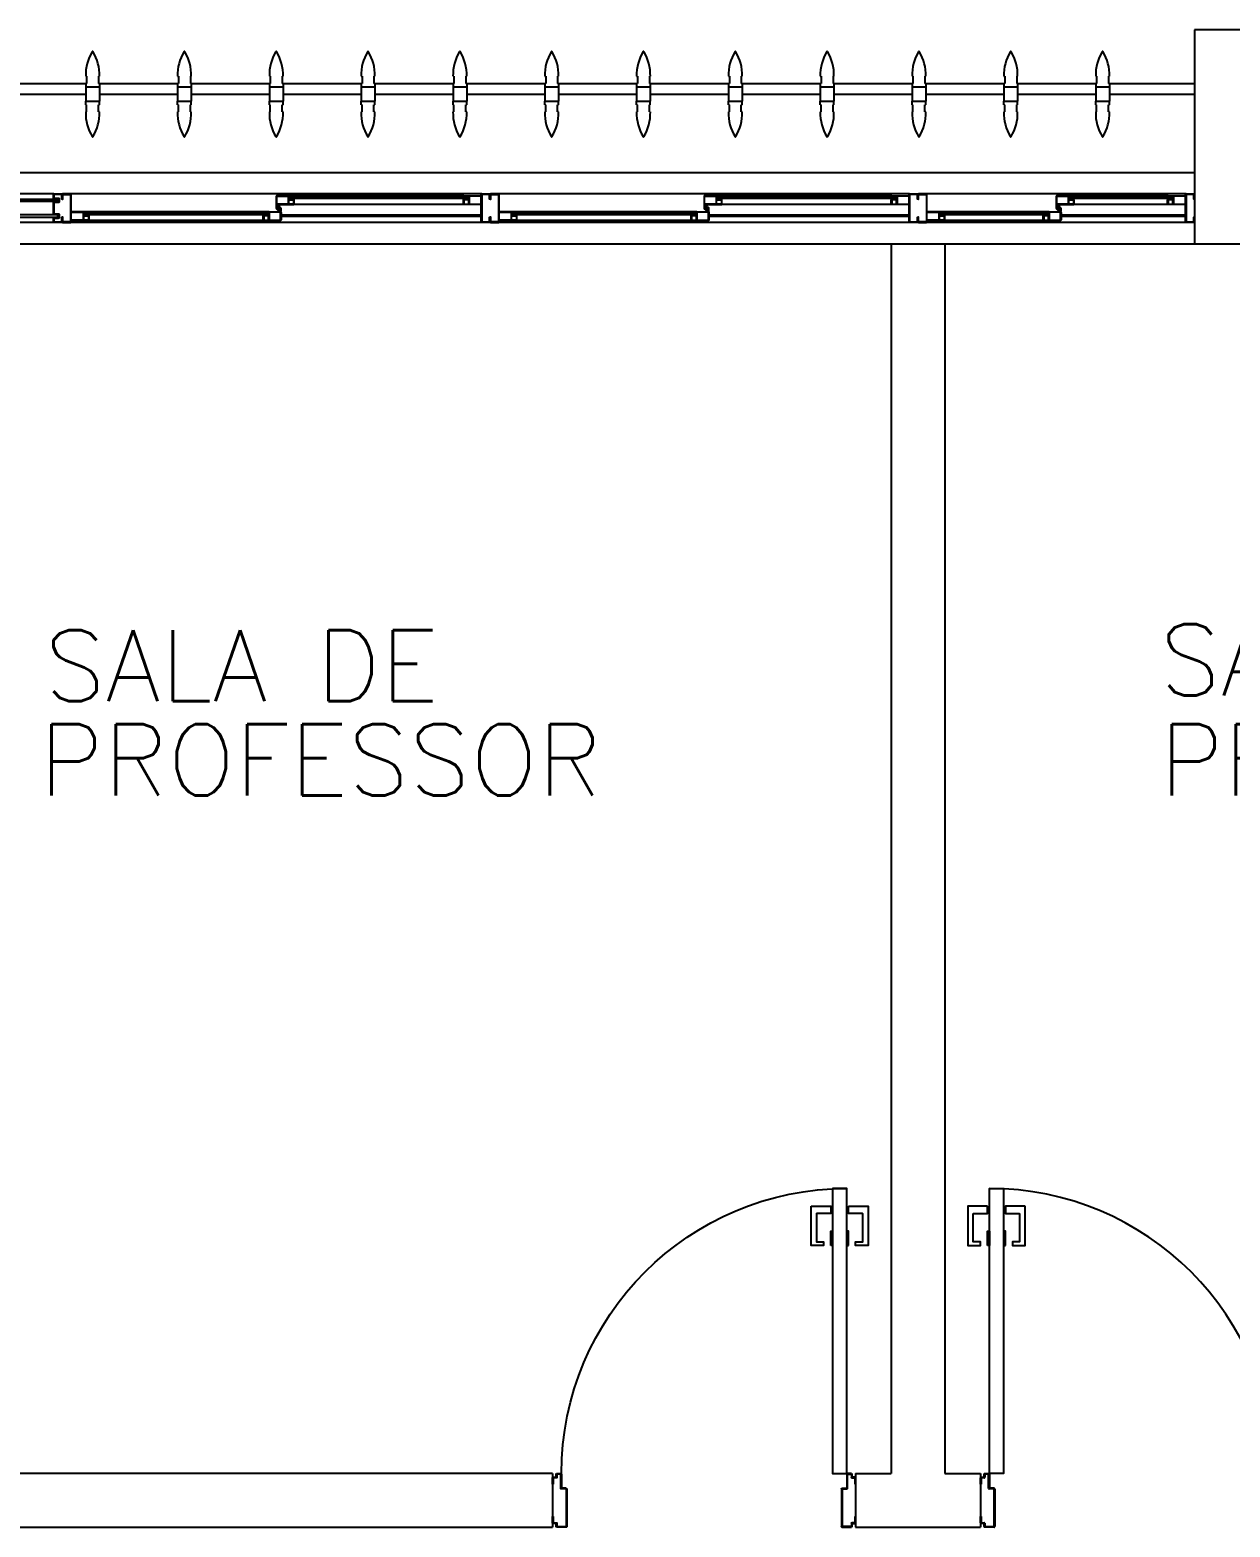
# Model space of a CAD drawing. Header units: millimetres. Extents: x 2686 to 2939, y 1294 to 1441.
# Drawn here: x 2775.005 to 2778.371, y 1316.775 to 1320.975 of the extents above; entities that cross this region are included whole.
import ezdxf

# ---------------------------------------------------------------- set-up
doc = ezdxf.new("R2010")
doc.units = ezdxf.units.MM
for name, color, linetype in [('AR-ALV', 2, 'Continuous'), ('AR-BRISES', 1, 'Continuous'), ('AR-ESQ', 1, 'Continuous'), ('AR-ESTC', 3, 'Continuous'), ('AR-PORTA', 1, 'Continuous'), ('BR-PAINEL', 1, 'Continuous'), ('BR-SUPORTE', 1, 'Continuous'), ('DT-ESQ-BAGUETE-C', 1, 'Continuous'), ('DT-ESQ-BAGUETE-V', 1, 'Continuous'), ('DT-ESQ-CHAPA DOBRADA-V', 1, 'Continuous'), ('DT-ESQ-MARCO-V', 1, 'Continuous'), ('DT-ESQ-PERFIL CADEIRA-C', 2, 'Continuous'), ('DT-ESQ-PERFIL CADEIRA-V', 2, 'Continuous'), ('DT-ESQ-PERFIL U SIMPLES-C', 2, 'Continuous'), ('DT-ESQ-PERFIL U-C', 2, 'Continuous'), ('DT-ESQ-PERFIL U-V', 1, 'Continuous'), ('DT-ESQ-VIDRO-C', 2, 'Continuous'), ('DT-ESQ-VIDRO-V', 71, 'Continuous'), ('DT-TXTMOD', 1, 'Continuous'), ('maçaneta', 1, 'Continuous'), ('mov', 1, 'Continuous'), ('PM-PERFIL U-C', 2, 'Continuous'), ('pm1', 2, 'Continuous'), ('TEXTO', 2, 'Continuous')]:
    doc.layers.add(name, color=color, linetype=linetype)
doc.styles.add('S10', font='simplex.shx', dxfattribs={"height": 0.1})
doc.styles.add('UNB-100', font='simplex.shx', dxfattribs={"height": 0.2})

# ---------------------------------------------------------------- blocks, each defined once
blk = doc.blocks.new('EF35-P')
at = {"layer": 'DT-ESQ-BAGUETE-C', "ltscale": 0.1}
for points in [[(0.4225, -0.08), (0.409, -0.08), (0.409, -0.0785), (0.422, -0.0785, 0.414214), (0.4225, -0.078), (0.4225, -0.067, 0.414214), (0.422, -0.0665), (0.409, -0.0665), (0.409, -0.065), (0.4225, -0.065, -0.414214), (0.424, -0.0665), (0.424, -0.0785, -0.414214)], [(0.7015, -0.08), (0.715, -0.08), (0.715, -0.0785), (0.702, -0.0785, -0.414214), (0.7015, -0.078), (0.7015, -0.067, -0.414214), (0.702, -0.0665), (0.715, -0.0665), (0.715, -0.065), (0.7015, -0.065, 0.414214), (0.7, -0.0665), (0.7, -0.0785, 0.414214)], [(1.41, -0.08), (1.3965, -0.08), (1.3965, -0.0785), (1.4095, -0.0785, 0.414214), (1.41, -0.078), (1.41, -0.067, 0.414214), (1.4095, -0.0665), (1.3965, -0.0665), (1.3965, -0.065), (1.41, -0.065, -0.414214), (1.4115, -0.0665), (1.4115, -0.0785, -0.414214)], [(1.9015, -0.08), (1.915, -0.08), (1.915, -0.0785), (1.902, -0.0785, -0.414214), (1.9015, -0.078), (1.9015, -0.067, -0.414214), (1.902, -0.0665), (1.915, -0.0665), (1.915, -0.065), (1.9015, -0.065, 0.414214), (1.9, -0.0665), (1.9, -0.0785, 0.414214)], [(2.61, -0.08), (2.5965, -0.08), (2.5965, -0.0785), (2.6095, -0.0785, 0.414214), (2.61, -0.078), (2.61, -0.067, 0.414214), (2.6095, -0.0665), (2.5965, -0.0665), (2.5965, -0.065), (2.61, -0.065, -0.414214), (2.6115, -0.0665), (2.6115, -0.0785, -0.414214)], [(3.1015, -0.08), (3.115, -0.08), (3.115, -0.0785), (3.102, -0.0785, -0.414214), (3.1015, -0.078), (3.1015, -0.067, -0.414214), (3.102, -0.0665), (3.115, -0.0665), (3.115, -0.065), (3.1015, -0.065, 0.414214), (3.1, -0.0665), (3.1, -0.0785, 0.414214)], [(0.0735, -0.125), (0.06, -0.125), (0.06, -0.1235), (0.073, -0.1235, 0.414214), (0.0735, -0.123), (0.0735, -0.112, 0.414214), (0.073, -0.1115), (0.06, -0.1115), (0.06, -0.11), (0.0735, -0.11, -0.414214), (0.075, -0.1115), (0.075, -0.1235, -0.414214)], [(0.339, -0.125), (0.3525, -0.125), (0.3525, -0.1235), (0.3395, -0.1235, -0.414214), (0.339, -0.123), (0.339, -0.112, -0.414214), (0.3395, -0.1115), (0.3525, -0.1115), (0.3525, -0.11), (0.339, -0.11, 0.414214), (0.3375, -0.1115), (0.3375, -0.1235, 0.414214)], [(0.8485, -0.125), (0.835, -0.125), (0.835, -0.1235), (0.848, -0.1235, 0.414214), (0.8485, -0.123), (0.8485, -0.112, 0.414214), (0.848, -0.1115), (0.835, -0.1115), (0.835, -0.11), (0.8485, -0.11, -0.414214), (0.85, -0.1115), (0.85, -0.1235, -0.414214)], [(1.3265, -0.125), (1.34, -0.125), (1.34, -0.1235), (1.327, -0.1235, -0.414214), (1.3265, -0.123), (1.3265, -0.112, -0.414214), (1.327, -0.1115), (1.34, -0.1115), (1.34, -0.11), (1.3265, -0.11, 0.414214), (1.325, -0.1115), (1.325, -0.1235, 0.414214)], [(2.0485, -0.125), (2.035, -0.125), (2.035, -0.1235), (2.048, -0.1235, 0.414214), (2.0485, -0.123), (2.0485, -0.112, 0.414214), (2.048, -0.1115), (2.035, -0.1115), (2.035, -0.11), (2.0485, -0.11, -0.414214), (2.05, -0.1115), (2.05, -0.1235, -0.414214)], [(2.5265, -0.125), (2.54, -0.125), (2.54, -0.1235), (2.527, -0.1235, -0.414214), (2.5265, -0.123), (2.5265, -0.112, -0.414214), (2.527, -0.1115), (2.54, -0.1115), (2.54, -0.11), (2.5265, -0.11, 0.414214), (2.525, -0.1115), (2.525, -0.1235, 0.414214)]]:
    blk.add_lwpolyline(points, format="xyb", close=True, dxfattribs=at)
at = {"layer": 'DT-ESQ-BAGUETE-V', "ltscale": 0.1}
for p, q in [((0.4225, -0.065), (0.7015, -0.065)), ((1.41, -0.065), (1.9015, -0.065)), ((2.61, -0.065), (3.1015, -0.065)), ((0.0735, -0.11), (0.339, -0.11)), ((0.8485, -0.11), (1.3265, -0.11)), ((2.0485, -0.11), (2.5265, -0.11))]:
    blk.add_line(p, q, dxfattribs=at)
at = {"layer": 'DT-ESQ-CHAPA DOBRADA-V', "ltscale": 0.1}
for p, q in [((0.025, -0.077), (0.374, -0.077)), ((0.025, -0.08), (0.374, -0.08)), ((0.8, -0.077), (1.3615, -0.077)), ((0.8, -0.08), (1.3615, -0.08)), ((2, -0.077), (2.5615, -0.077)), ((2, -0.08), (2.5615, -0.08))]:
    blk.add_line(p, q, dxfattribs=at)
at = {"layer": 'DT-ESQ-MARCO-V', "ltscale": 0.1}
for p, q in [((3.1985, -0.06), (3.7515, -0.06)), ((3.1985, -0.14), (3.7515, -0.14))]:
    blk.add_line(p, q, dxfattribs=at)
at = {"layer": 'DT-ESQ-PERFIL CADEIRA-C', "ltscale": 0.1}
for p, q in [((0.376, -0.0885), (0.4225, -0.0885)), ((0.75, -0.0885), (0.7015, -0.0885)), ((1.3635, -0.0885), (1.41, -0.0885)), ((1.95, -0.0885), (1.9015, -0.0885)), ((2.5635, -0.0885), (2.61, -0.0885)), ((3.15, -0.0885), (3.1015, -0.0885)), ((0.025, -0.1335), (0.0735, -0.1335)), ((0.3855, -0.1335), (0.339, -0.1335)), ((0.8, -0.1335), (0.8485, -0.1335)), ((1.373, -0.1335), (1.3265, -0.1335)), ((2, -0.1335), (2.0485, -0.1335)), ((2.573, -0.1335), (2.5265, -0.1335))]:
    blk.add_line(p, q, dxfattribs=at)
for points in [[(0.4225, -0.087, -1), (0.4225, -0.09), (0.376, -0.09, -0.414214), (0.374, -0.088), (0.374, -0.067, -0.414214), (0.376, -0.065), (0.4075, -0.065, -0.414214), (0.409, -0.0665), (0.409, -0.087)], [(0.409, -0.0885, -0.198913), (0.4079, -0.0881, -0.198913), (0.4075, -0.087), (0.4075, -0.067, 0.414214), (0.407, -0.0665), (0.376, -0.0665, 0.414214), (0.3755, -0.067), (0.3755, -0.088, 0.414214), (0.376, -0.0885)], [(0.7015, -0.09), (0.75, -0.09), (0.75, -0.0885), (0.715, -0.0885, 0.198912), (0.7161, -0.0881, 0.198913), (0.7165, -0.087), (0.7165, -0.067, -0.414214), (0.717, -0.0665), (0.75, -0.0665), (0.75, -0.065), (0.7165, -0.065, 0.414214), (0.715, -0.0665), (0.715, -0.0785), (0.715, -0.08), (0.715, -0.087), (0.7015, -0.087, 1)], [(1.41, -0.087, -1), (1.41, -0.09), (1.3635, -0.09, -0.414214), (1.3615, -0.088), (1.3615, -0.067, -0.414214), (1.3635, -0.065), (1.395, -0.065, -0.414214), (1.3965, -0.0665), (1.3965, -0.087)], [(1.3965, -0.0885, -0.198913), (1.3954, -0.0881, -0.198913), (1.395, -0.087), (1.395, -0.067, 0.414214), (1.3945, -0.0665), (1.3635, -0.0665, 0.414214), (1.363, -0.067), (1.363, -0.088, 0.414214), (1.3635, -0.0885)], [(1.9015, -0.09), (1.95, -0.09), (1.95, -0.0885), (1.915, -0.0885, 0.198912), (1.9161, -0.0881, 0.198913), (1.9165, -0.087), (1.9165, -0.067, -0.414214), (1.917, -0.0665), (1.95, -0.0665), (1.95, -0.065), (1.9165, -0.065, 0.414214), (1.915, -0.0665), (1.915, -0.0785), (1.915, -0.08), (1.915, -0.087), (1.9015, -0.087, 1)], [(2.61, -0.087, -1), (2.61, -0.09), (2.5635, -0.09, -0.414214), (2.5615, -0.088), (2.5615, -0.067, -0.414214), (2.5635, -0.065), (2.595, -0.065, -0.414214), (2.5965, -0.0665), (2.5965, -0.087)], [(2.5965, -0.0885, -0.198913), (2.5954, -0.0881, -0.198913), (2.595, -0.087), (2.595, -0.067, 0.414214), (2.5945, -0.0665), (2.5635, -0.0665, 0.414214), (2.563, -0.067), (2.563, -0.088, 0.414214), (2.5635, -0.0885)], [(3.1015, -0.09), (3.15, -0.09), (3.15, -0.0885), (3.115, -0.0885, 0.198912), (3.1161, -0.0881, 0.198913), (3.1165, -0.087), (3.1165, -0.067, -0.414214), (3.117, -0.0665), (3.15, -0.0665), (3.15, -0.065), (3.1165, -0.065, 0.414214), (3.115, -0.0665), (3.115, -0.0785), (3.115, -0.08), (3.115, -0.087), (3.1015, -0.087, 1)], [(0.0735, -0.135), (0.025, -0.135), (0.025, -0.1335), (0.06, -0.1335, -0.198912), (0.0589, -0.1331, -0.198913), (0.0585, -0.132), (0.0585, -0.112, 0.414214), (0.058, -0.1115), (0.025, -0.1115), (0.025, -0.11), (0.0585, -0.11, -0.414214), (0.06, -0.1115), (0.06, -0.1235), (0.06, -0.125), (0.06, -0.132), (0.0735, -0.132, -1)], [(0.339, -0.132, 1), (0.339, -0.135), (0.3855, -0.135, 0.414214), (0.3875, -0.133), (0.3875, -0.112, 0.414214), (0.3855, -0.11), (0.354, -0.11, 0.414214), (0.3525, -0.1115), (0.3525, -0.132)], [(0.3525, -0.1335, 0.198913), (0.3536, -0.1331, 0.198913), (0.354, -0.132), (0.354, -0.112, -0.414214), (0.3545, -0.1115), (0.3855, -0.1115, -0.414214), (0.386, -0.112), (0.386, -0.133, -0.414214), (0.3855, -0.1335)], [(0.8485, -0.135), (0.8, -0.135), (0.8, -0.1335), (0.835, -0.1335, -0.198912), (0.8339, -0.1331, -0.198913), (0.8335, -0.132), (0.8335, -0.112, 0.414214), (0.833, -0.1115), (0.8, -0.1115), (0.8, -0.11), (0.8335, -0.11, -0.414214), (0.835, -0.1115), (0.835, -0.1235), (0.835, -0.125), (0.835, -0.132), (0.8485, -0.132, -1)], [(1.3265, -0.132, 1), (1.3265, -0.135), (1.373, -0.135, 0.414214), (1.375, -0.133), (1.375, -0.112, 0.414214), (1.373, -0.11), (1.3415, -0.11, 0.414214), (1.34, -0.1115), (1.34, -0.132)], [(1.34, -0.1335, 0.198913), (1.3411, -0.1331, 0.198913), (1.3415, -0.132), (1.3415, -0.112, -0.414214), (1.342, -0.1115), (1.373, -0.1115, -0.414214), (1.3735, -0.112), (1.3735, -0.133, -0.414214), (1.373, -0.1335)], [(2.0485, -0.135), (2, -0.135), (2, -0.1335), (2.035, -0.1335, -0.198912), (2.0339, -0.1331, -0.198913), (2.0335, -0.132), (2.0335, -0.112, 0.414214), (2.033, -0.1115), (2, -0.1115), (2, -0.11), (2.0335, -0.11, -0.414214), (2.035, -0.1115), (2.035, -0.1235), (2.035, -0.125), (2.035, -0.132), (2.0485, -0.132, -1)], [(2.5265, -0.132, 1), (2.5265, -0.135), (2.573, -0.135, 0.414214), (2.575, -0.133), (2.575, -0.112, 0.414214), (2.573, -0.11), (2.5415, -0.11, 0.414214), (2.54, -0.1115), (2.54, -0.132)], [(2.54, -0.1335, 0.198913), (2.5411, -0.1331, 0.198913), (2.5415, -0.132), (2.5415, -0.112, -0.414214), (2.542, -0.1115), (2.573, -0.1115, -0.414214), (2.5735, -0.112), (2.5735, -0.133, -0.414214), (2.573, -0.1335)]]:
    blk.add_lwpolyline(points, format="xyb", close=True, dxfattribs=at)
at = {"layer": 'DT-ESQ-PERFIL CADEIRA-V', "ltscale": 0.1}
for p, q in [((0.4075, -0.09), (0.7015, -0.09)), ((1.395, -0.09), (1.9015, -0.09)), ((2.595, -0.09), (3.1015, -0.09)), ((0.0735, -0.135), (0.339, -0.135)), ((0.8485, -0.135), (1.3265, -0.135)), ((2.0485, -0.135), (2.5265, -0.135))]:
    blk.add_line(p, q, dxfattribs=at)
at = {"layer": 'DT-ESQ-PERFIL U SIMPLES-C', "ltscale": 0.1}
for points in [[(0.376, -0.102), (0.384, -0.102), (0.384, -0.1005), (0.376, -0.1005, -0.414214), (0.3755, -0.1), (0.3755, -0.092, -0.414214), (0.376, -0.0915), (0.384, -0.0915), (0.384, -0.09), (0.376, -0.09, 0.414214), (0.374, -0.092), (0.374, -0.1, 0.414214)], [(0.3855, -0.098), (0.3775, -0.098), (0.3775, -0.0995), (0.3855, -0.0995, -0.414214), (0.386, -0.1), (0.386, -0.108, -0.414214), (0.3855, -0.1085), (0.3775, -0.1085), (0.3775, -0.11), (0.3855, -0.11, 0.414214), (0.3875, -0.108), (0.3875, -0.1, 0.414214)], [(1.3635, -0.102), (1.3715, -0.102), (1.3715, -0.1005), (1.3635, -0.1005, -0.414214), (1.363, -0.1), (1.363, -0.092, -0.414214), (1.3635, -0.0915), (1.3715, -0.0915), (1.3715, -0.09), (1.3635, -0.09, 0.414214), (1.3615, -0.092), (1.3615, -0.1, 0.414214)], [(1.373, -0.098), (1.365, -0.098), (1.365, -0.0995), (1.373, -0.0995, -0.414214), (1.3735, -0.1), (1.3735, -0.108, -0.414214), (1.373, -0.1085), (1.365, -0.1085), (1.365, -0.11), (1.373, -0.11, 0.414214), (1.375, -0.108), (1.375, -0.1, 0.414214)], [(2.5635, -0.102), (2.5715, -0.102), (2.5715, -0.1005), (2.5635, -0.1005, -0.414214), (2.563, -0.1), (2.563, -0.092, -0.414214), (2.5635, -0.0915), (2.5715, -0.0915), (2.5715, -0.09), (2.5635, -0.09, 0.414214), (2.5615, -0.092), (2.5615, -0.1, 0.414214)], [(2.573, -0.098), (2.565, -0.098), (2.565, -0.0995), (2.573, -0.0995, -0.414214), (2.5735, -0.1), (2.5735, -0.108, -0.414214), (2.573, -0.1085), (2.565, -0.1085), (2.565, -0.11), (2.573, -0.11, 0.414214), (2.575, -0.108), (2.575, -0.1, 0.414214)]]:
    blk.add_lwpolyline(points, format="xyb", close=True, dxfattribs=at)
at = {"layer": 'DT-ESQ-PERFIL U-C', "ltscale": 0.1}
for points in [[(0, -0.0615, -0.414214), (0.0015, -0.06), (0.0235, -0.06, -0.414214), (0.025, -0.0615), (0.025, -0.1385, -0.414214), (0.0235, -0.14), (0.0015, -0.14, -0.414214), (0, -0.1385), (0, -0.125), (0.0015, -0.125), (0.0015, -0.138, 0.414214), (0.002, -0.1385), (0.023, -0.1385, 0.414214), (0.0235, -0.138), (0.0235, -0.062, 0.414214), (0.023, -0.0615), (0.002, -0.0615, 0.414214), (0.0015, -0.062), (0.0015, -0.075), (0, -0.075)], [(0.775, -0.0615, 0.414214), (0.7735, -0.06), (0.7515, -0.06, 0.414214), (0.75, -0.0615), (0.75, -0.1385, 0.414214), (0.7515, -0.14), (0.7735, -0.14, 0.414214), (0.775, -0.1385), (0.775, -0.125), (0.7735, -0.125), (0.7735, -0.138, -0.414214), (0.773, -0.1385), (0.752, -0.1385, -0.414214), (0.7515, -0.138), (0.7515, -0.062, -0.414214), (0.752, -0.0615), (0.773, -0.0615, -0.414214), (0.7735, -0.062), (0.7735, -0.075), (0.775, -0.075)], [(0.775, -0.0615, -0.414214), (0.7765, -0.06), (0.7985, -0.06, -0.414214), (0.8, -0.0615), (0.8, -0.1385, -0.414214), (0.7985, -0.14), (0.7765, -0.14, -0.414214), (0.775, -0.1385), (0.775, -0.125), (0.7765, -0.125), (0.7765, -0.138, 0.414214), (0.777, -0.1385), (0.798, -0.1385, 0.414214), (0.7985, -0.138), (0.7985, -0.062, 0.414214), (0.798, -0.0615), (0.777, -0.0615, 0.414214), (0.7765, -0.062), (0.7765, -0.075), (0.775, -0.075)], [(1.975, -0.0615, 0.414214), (1.9735, -0.06), (1.9515, -0.06, 0.414214), (1.95, -0.0615), (1.95, -0.1385, 0.414214), (1.9515, -0.14), (1.9735, -0.14, 0.414214), (1.975, -0.1385), (1.975, -0.125), (1.9735, -0.125), (1.9735, -0.138, -0.414214), (1.973, -0.1385), (1.952, -0.1385, -0.414214), (1.9515, -0.138), (1.9515, -0.062, -0.414214), (1.952, -0.0615), (1.973, -0.0615, -0.414214), (1.9735, -0.062), (1.9735, -0.075), (1.975, -0.075)], [(1.975, -0.0615, -0.414214), (1.9765, -0.06), (1.9985, -0.06, -0.414214), (2, -0.0615), (2, -0.1385, -0.414214), (1.9985, -0.14), (1.9765, -0.14, -0.414214), (1.975, -0.1385), (1.975, -0.125), (1.9765, -0.125), (1.9765, -0.138, 0.414214), (1.977, -0.1385), (1.998, -0.1385, 0.414214), (1.9985, -0.138), (1.9985, -0.062, 0.414214), (1.998, -0.0615), (1.977, -0.0615, 0.414214), (1.9765, -0.062), (1.9765, -0.075), (1.975, -0.075)], [(3.175, -0.0615, 0.414214), (3.1735, -0.06), (3.1515, -0.06, 0.414214), (3.15, -0.0615), (3.15, -0.1385, 0.414214), (3.1515, -0.14), (3.1735, -0.14, 0.414214), (3.175, -0.1385), (3.175, -0.125), (3.1735, -0.125), (3.1735, -0.138, -0.414214), (3.173, -0.1385), (3.152, -0.1385, -0.414214), (3.1515, -0.138), (3.1515, -0.062, -0.414214), (3.152, -0.0615), (3.173, -0.0615, -0.414214), (3.1735, -0.062), (3.1735, -0.075), (3.175, -0.075)], [(3.2, -0.1285), (3.2, -0.1385, -0.414214), (3.1985, -0.14), (3.1765, -0.14, -0.414214), (3.175, -0.1385), (3.175, -0.125), (3.1765, -0.125), (3.1765, -0.138, 0.414214), (3.177, -0.1385), (3.198, -0.1385, 0.414214), (3.1985, -0.138), (3.1985, -0.1285), (3.1855, -0.1285, -0.414214), (3.184, -0.127), (3.184, -0.117, -0.414214), (3.1855, -0.1155), (3.1985, -0.1155), (3.1985, -0.0845), (3.1855, -0.0845, -0.414214), (3.184, -0.083), (3.184, -0.073, -0.414214), (3.1855, -0.0715), (3.1985, -0.0715), (3.1985, -0.062, 0.414214), (3.198, -0.0615), (3.177, -0.0615, 0.414214), (3.1765, -0.062), (3.1765, -0.075), (3.175, -0.075), (3.175, -0.0615, -0.414214), (3.1765, -0.06), (3.1985, -0.06, -0.414214), (3.2, -0.0615), (3.2, -0.0715, -0.414214), (3.1985, -0.073), (3.1855, -0.073), (3.1855, -0.083), (3.1985, -0.083), (3.1985, -0.083, -0.414214), (3.2, -0.0845), (3.2, -0.1155, -0.414214), (3.1985, -0.117), (3.1985, -0.117), (3.1855, -0.117), (3.1855, -0.127), (3.1985, -0.127, -0.414214)]]:
    blk.add_lwpolyline(points, format="xyb", close=True, dxfattribs=at)
at = {"layer": 'DT-ESQ-PERFIL U-V', "ltscale": 0.1}
for p, q in [((0.0235, -0.06), (0.7515, -0.06)), ((0.7985, -0.06), (1.9515, -0.06)), ((1.9985, -0.06), (3.1515, -0.06)), ((0.0235, -0.14), (0.7515, -0.14)), ((0.7985, -0.14), (1.9515, -0.14)), ((1.9985, -0.14), (3.1515, -0.14))]:
    blk.add_line(p, q, dxfattribs=at)
at = {"layer": 'DT-ESQ-VIDRO-C', "ltscale": 0.1}
for points in [[(0.7125, -0.085), (0.7125, -0.082), (0.4115, -0.082), (0.4115, -0.085)], [(1.9125, -0.085), (1.9125, -0.082), (1.399, -0.082), (1.399, -0.085)], [(3.1125, -0.085), (3.1125, -0.082), (2.599, -0.082), (2.599, -0.085)], [(3.7625, -0.081), (3.7625, -0.075), (3.1875, -0.075), (3.1875, -0.081)], [(0.063, -0.13), (0.063, -0.127), (0.3495, -0.127), (0.3495, -0.13)], [(0.838, -0.13), (0.838, -0.127), (1.337, -0.127), (1.337, -0.13)], [(2.038, -0.13), (2.038, -0.127), (2.537, -0.127), (2.537, -0.13)]]:
    blk.add_lwpolyline(points, close=True, dxfattribs=at)
at = {"layer": 'DT-ESQ-VIDRO-V', "ltscale": 0.1}
blk.add_lwpolyline([(3.7625, -0.119), (3.7625, -0.125), (3.1875, -0.125), (3.1875, -0.119)], close=True, dxfattribs=at)
at = {"layer": 'DT-TXTMOD', "ltscale": 0.1, "style": 'S10', "flags": 3}
for tag, p in [('M01', (0.025, -0.28)), ('M02', (0.3253, -0.28)), ('M03', (0.627, -0.28)), ('M04', (0.9288, -0.28)), ('M05', (1.2306, -0.28)), ('M06', (1.5323, -0.28)), ('M07', (1.8341, -0.28)), ('M08', (2.1359, -0.28)), ('M09', (2.4376, -0.28)), ('M10', (2.7394, -0.28)), ('M11', (3.0412, -0.28)), ('M12', (3.3429, -0.28)), ('M13', (3.6447, -0.28)), ('M14', (3.9464, -0.28)), ('M15', (4.2482, -0.28)), ('M16', (4.55, -0.28)), ('M17', (4.8517, -0.28))]:
    blk.add_attdef(tag, p, '', height=0.1, dxfattribs=at)
blk = doc.blocks.new('BR-MODULO8')
at = {"layer": 'BR-PAINEL'}
for p, q in [((-3.1092, 0.27), (-3.1067, 0.27)), ((-3.1067, 0.27), (-3.1067, 0.25)), ((-3.0733, 0.27), (-3.0733, 0.25)), ((-3.0708, 0.27), (-3.0733, 0.27)), ((-2.8517, 0.27), (-2.8492, 0.27)), ((-2.8492, 0.27), (-2.8492, 0.25)), ((-2.8158, 0.27), (-2.8158, 0.25)), ((-2.8133, 0.27), (-2.8158, 0.27)), ((-2.5942, 0.27), (-2.5917, 0.27)), ((-2.5917, 0.27), (-2.5917, 0.25)), ((-2.5583, 0.27), (-2.5583, 0.25)), ((-2.5558, 0.27), (-2.5583, 0.27)), ((-2.3367, 0.27), (-2.3342, 0.27)), ((-2.3342, 0.27), (-2.3342, 0.25)), ((-2.3008, 0.27), (-2.3008, 0.25)), ((-2.2983, 0.27), (-2.3008, 0.27)), ((-2.0792, 0.27), (-2.0767, 0.27)), ((-2.0767, 0.27), (-2.0767, 0.25)), ((-2.0433, 0.27), (-2.0433, 0.25)), ((-2.0408, 0.27), (-2.0433, 0.27)), ((-1.8217, 0.27), (-1.8192, 0.27)), ((-1.8192, 0.27), (-1.8192, 0.25)), ((-1.7858, 0.27), (-1.7858, 0.25)), ((-1.7833, 0.27), (-1.7858, 0.27)), ((-1.5642, 0.27), (-1.5617, 0.27)), ((-1.5617, 0.27), (-1.5617, 0.25)), ((-1.5283, 0.27), (-1.5283, 0.25)), ((-1.5258, 0.27), (-1.5283, 0.27)), ((-1.3067, 0.27), (-1.3042, 0.27)), ((-1.3042, 0.27), (-1.3042, 0.25)), ((-1.2708, 0.27), (-1.2708, 0.25)), ((-1.2683, 0.27), (-1.2708, 0.27)), ((-1.0492, 0.27), (-1.0467, 0.27)), ((-1.0467, 0.27), (-1.0467, 0.25)), ((-1.0133, 0.27), (-1.0133, 0.25)), ((-1.0108, 0.27), (-1.0133, 0.27)), ((-0.7917, 0.27), (-0.7892, 0.27)), ((-0.7892, 0.27), (-0.7892, 0.25)), ((-0.7558, 0.27), (-0.7558, 0.25)), ((-0.7533, 0.27), (-0.7558, 0.27)), ((-0.5342, 0.27), (-0.5317, 0.27)), ((-0.5317, 0.27), (-0.5317, 0.25)), ((-0.4958, 0.27), (-0.4983, 0.27)), ((-0.4983, 0.27), (-0.4983, 0.25)), ((-0.2767, 0.27), (-0.2742, 0.27)), ((-0.2742, 0.27), (-0.2742, 0.25)), ((-0.2408, 0.27), (-0.2408, 0.25)), ((-0.2383, 0.27), (-0.2408, 0.27)), ((-3.1092, 0.25), (-3.1092, 0.24)), ((-3.1092, 0.25), (-3.1067, 0.25)), ((-3.1092, 0.24), (-3.0708, 0.24)), ((-3.1092, 0.24), (-3.1092, 0.2)), ((-3.0708, 0.25), (-3.0733, 0.25)), ((-3.0708, 0.25), (-3.0708, 0.24)), ((-3.0708, 0.24), (-3.0708, 0.2)), ((-2.8517, 0.25), (-2.8517, 0.24)), ((-2.8517, 0.25), (-2.8492, 0.25)), ((-2.8517, 0.24), (-2.8133, 0.24)), ((-2.8517, 0.24), (-2.8517, 0.2)), ((-2.8133, 0.25), (-2.8158, 0.25)), ((-2.8133, 0.25), (-2.8133, 0.24)), ((-2.8133, 0.24), (-2.8133, 0.2)), ((-2.5942, 0.25), (-2.5942, 0.24)), ((-2.5942, 0.25), (-2.5917, 0.25)), ((-2.5942, 0.24), (-2.5558, 0.24)), ((-2.5942, 0.24), (-2.5942, 0.2)), ((-2.5558, 0.25), (-2.5583, 0.25)), ((-2.5558, 0.25), (-2.5558, 0.24)), ((-2.5558, 0.24), (-2.5558, 0.2)), ((-2.3367, 0.25), (-2.3367, 0.24)), ((-2.3367, 0.25), (-2.3342, 0.25)), ((-2.3367, 0.24), (-2.2983, 0.24)), ((-2.3367, 0.24), (-2.3367, 0.2)), ((-2.2983, 0.25), (-2.3008, 0.25)), ((-2.2983, 0.25), (-2.2983, 0.24)), ((-2.2983, 0.24), (-2.2983, 0.2)), ((-2.0792, 0.25), (-2.0792, 0.24)), ((-2.0792, 0.25), (-2.0767, 0.25)), ((-2.0792, 0.24), (-2.0408, 0.24)), ((-2.0792, 0.24), (-2.0792, 0.2)), ((-2.0408, 0.25), (-2.0433, 0.25)), ((-2.0408, 0.25), (-2.0408, 0.24)), ((-2.0408, 0.24), (-2.0408, 0.2)), ((-1.8217, 0.25), (-1.8217, 0.24)), ((-1.8217, 0.25), (-1.8192, 0.25)), ((-1.8217, 0.24), (-1.7833, 0.24)), ((-1.8217, 0.24), (-1.8217, 0.2)), ((-1.7833, 0.25), (-1.7858, 0.25)), ((-1.7833, 0.25), (-1.7833, 0.24)), ((-1.7833, 0.24), (-1.7833, 0.2)), ((-1.5642, 0.25), (-1.5642, 0.24)), ((-1.5642, 0.25), (-1.5617, 0.25)), ((-1.5642, 0.24), (-1.5258, 0.24)), ((-1.5642, 0.24), (-1.5642, 0.2)), ((-1.5258, 0.25), (-1.5283, 0.25)), ((-1.5258, 0.25), (-1.5258, 0.24)), ((-1.5258, 0.24), (-1.5258, 0.2)), ((-1.3067, 0.25), (-1.3067, 0.24)), ((-1.3067, 0.25), (-1.3042, 0.25)), ((-1.3067, 0.24), (-1.2683, 0.24)), ((-1.3067, 0.24), (-1.3067, 0.2)), ((-1.2683, 0.25), (-1.2708, 0.25)), ((-1.2683, 0.25), (-1.2683, 0.24)), ((-1.2683, 0.24), (-1.2683, 0.2)), ((-1.0492, 0.25), (-1.0492, 0.24)), ((-1.0492, 0.25), (-1.0467, 0.25)), ((-1.0492, 0.24), (-1.0108, 0.24)), ((-1.0492, 0.24), (-1.0492, 0.2)), ((-1.0108, 0.25), (-1.0133, 0.25)), ((-1.0108, 0.25), (-1.0108, 0.24)), ((-1.0108, 0.24), (-1.0108, 0.2)), ((-0.7917, 0.25), (-0.7917, 0.24)), ((-0.7917, 0.25), (-0.7892, 0.25)), ((-0.7917, 0.24), (-0.7533, 0.24)), ((-0.7917, 0.24), (-0.7917, 0.2)), ((-0.7533, 0.25), (-0.7558, 0.25)), ((-0.7533, 0.25), (-0.7533, 0.24)), ((-0.7533, 0.24), (-0.7533, 0.2)), ((-0.5342, 0.25), (-0.5317, 0.25)), ((-0.5342, 0.25), (-0.5342, 0.24)), ((-0.5342, 0.24), (-0.5342, 0.2)), ((-0.5342, 0.24), (-0.4958, 0.24)), ((-0.4958, 0.25), (-0.4983, 0.25)), ((-0.4958, 0.25), (-0.4958, 0.24)), ((-0.4958, 0.24), (-0.4958, 0.2)), ((-0.2767, 0.25), (-0.2767, 0.24)), ((-0.2767, 0.25), (-0.2742, 0.25)), ((-0.2767, 0.24), (-0.2383, 0.24)), ((-0.2767, 0.24), (-0.2767, 0.2)), ((-0.2383, 0.25), (-0.2408, 0.25)), ((-0.2383, 0.25), (-0.2383, 0.24)), ((-0.2383, 0.24), (-0.2383, 0.2)), ((-3.1092, 0.2), (-3.0708, 0.2)), ((-3.1092, 0.19), (-3.1092, 0.2)), ((-3.1092, 0.19), (-3.1067, 0.19)), ((-3.1092, 0.17), (-3.1067, 0.17)), ((-3.1067, 0.17), (-3.1067, 0.19)), ((-3.0708, 0.19), (-3.0733, 0.19)), ((-3.0733, 0.17), (-3.0733, 0.19)), ((-3.0708, 0.17), (-3.0733, 0.17)), ((-3.0708, 0.19), (-3.0708, 0.2)), ((-2.8517, 0.2), (-2.8133, 0.2)), ((-2.8517, 0.19), (-2.8517, 0.2)), ((-2.8517, 0.19), (-2.8492, 0.19)), ((-2.8517, 0.17), (-2.8492, 0.17)), ((-2.8492, 0.17), (-2.8492, 0.19)), ((-2.8133, 0.19), (-2.8158, 0.19)), ((-2.8158, 0.17), (-2.8158, 0.19)), ((-2.8133, 0.17), (-2.8158, 0.17)), ((-2.8133, 0.19), (-2.8133, 0.2)), ((-2.5942, 0.2), (-2.5558, 0.2)), ((-2.5942, 0.19), (-2.5942, 0.2)), ((-2.5942, 0.19), (-2.5917, 0.19)), ((-2.5942, 0.17), (-2.5917, 0.17)), ((-2.5917, 0.17), (-2.5917, 0.19)), ((-2.5558, 0.19), (-2.5583, 0.19)), ((-2.5583, 0.17), (-2.5583, 0.19)), ((-2.5558, 0.17), (-2.5583, 0.17)), ((-2.5558, 0.19), (-2.5558, 0.2)), ((-2.3367, 0.2), (-2.2983, 0.2)), ((-2.3367, 0.19), (-2.3367, 0.2)), ((-2.3367, 0.19), (-2.3342, 0.19)), ((-2.3367, 0.17), (-2.3342, 0.17)), ((-2.3342, 0.17), (-2.3342, 0.19)), ((-2.2983, 0.19), (-2.3008, 0.19)), ((-2.3008, 0.17), (-2.3008, 0.19)), ((-2.2983, 0.17), (-2.3008, 0.17)), ((-2.2983, 0.19), (-2.2983, 0.2)), ((-2.0792, 0.2), (-2.0408, 0.2)), ((-2.0792, 0.19), (-2.0792, 0.2)), ((-2.0792, 0.19), (-2.0767, 0.19)), ((-2.0792, 0.17), (-2.0767, 0.17)), ((-2.0767, 0.17), (-2.0767, 0.19)), ((-2.0408, 0.19), (-2.0433, 0.19)), ((-2.0433, 0.17), (-2.0433, 0.19)), ((-2.0408, 0.17), (-2.0433, 0.17)), ((-2.0408, 0.19), (-2.0408, 0.2)), ((-1.8217, 0.2), (-1.7833, 0.2)), ((-1.8217, 0.19), (-1.8217, 0.2)), ((-1.8217, 0.19), (-1.8192, 0.19)), ((-1.8217, 0.17), (-1.8192, 0.17)), ((-1.8192, 0.17), (-1.8192, 0.19)), ((-1.7833, 0.19), (-1.7858, 0.19)), ((-1.7858, 0.17), (-1.7858, 0.19)), ((-1.7833, 0.17), (-1.7858, 0.17)), ((-1.7833, 0.19), (-1.7833, 0.2)), ((-1.5642, 0.2), (-1.5258, 0.2)), ((-1.5642, 0.19), (-1.5642, 0.2)), ((-1.5642, 0.19), (-1.5617, 0.19)), ((-1.5642, 0.17), (-1.5617, 0.17)), ((-1.5617, 0.17), (-1.5617, 0.19)), ((-1.5258, 0.19), (-1.5283, 0.19)), ((-1.5283, 0.17), (-1.5283, 0.19)), ((-1.5258, 0.17), (-1.5283, 0.17)), ((-1.5258, 0.19), (-1.5258, 0.2)), ((-1.3067, 0.2), (-1.2683, 0.2)), ((-1.3067, 0.19), (-1.3067, 0.2)), ((-1.3067, 0.19), (-1.3042, 0.19)), ((-1.3067, 0.17), (-1.3042, 0.17)), ((-1.3042, 0.17), (-1.3042, 0.19)), ((-1.2683, 0.19), (-1.2708, 0.19)), ((-1.2708, 0.17), (-1.2708, 0.19)), ((-1.2683, 0.17), (-1.2708, 0.17)), ((-1.2683, 0.19), (-1.2683, 0.2)), ((-1.0492, 0.2), (-1.0108, 0.2)), ((-1.0492, 0.19), (-1.0492, 0.2)), ((-1.0492, 0.19), (-1.0467, 0.19)), ((-1.0492, 0.17), (-1.0467, 0.17)), ((-1.0467, 0.17), (-1.0467, 0.19)), ((-1.0108, 0.19), (-1.0133, 0.19)), ((-1.0133, 0.17), (-1.0133, 0.19)), ((-1.0108, 0.17), (-1.0133, 0.17)), ((-1.0108, 0.19), (-1.0108, 0.2)), ((-0.7917, 0.2), (-0.7533, 0.2)), ((-0.7917, 0.19), (-0.7917, 0.2)), ((-0.7917, 0.19), (-0.7892, 0.19)), ((-0.7917, 0.17), (-0.7892, 0.17)), ((-0.7892, 0.17), (-0.7892, 0.19)), ((-0.7533, 0.19), (-0.7558, 0.19)), ((-0.7558, 0.17), (-0.7558, 0.19)), ((-0.7533, 0.17), (-0.7558, 0.17)), ((-0.7533, 0.19), (-0.7533, 0.2)), ((-0.5342, 0.19), (-0.5342, 0.2)), ((-0.5342, 0.2), (-0.4958, 0.2)), ((-0.5342, 0.19), (-0.5317, 0.19)), ((-0.5342, 0.17), (-0.5317, 0.17)), ((-0.5317, 0.17), (-0.5317, 0.19)), ((-0.4983, 0.17), (-0.4983, 0.19)), ((-0.4958, 0.19), (-0.4983, 0.19)), ((-0.4958, 0.17), (-0.4983, 0.17)), ((-0.4958, 0.19), (-0.4958, 0.2)), ((-0.2767, 0.2), (-0.2383, 0.2)), ((-0.2767, 0.19), (-0.2767, 0.2)), ((-0.2767, 0.19), (-0.2742, 0.19)), ((-0.2767, 0.17), (-0.2742, 0.17)), ((-0.2742, 0.17), (-0.2742, 0.19)), ((-0.2383, 0.19), (-0.2408, 0.19)), ((-0.2408, 0.17), (-0.2408, 0.19)), ((-0.2383, 0.17), (-0.2408, 0.17)), ((-0.2383, 0.19), (-0.2383, 0.2))]:
    blk.add_line(p, q, dxfattribs=at)
for centre, radius, start, end in [((-2.9842, 0.2739), 0.1251, 148.4721, 181.772), ((-3.09, 0.3387), 0.001, 37.1012, 142.8988), ((-3.1958, 0.2739), 0.1251, 358.228, 31.5279), ((-2.7267, 0.2739), 0.1251, 148.4721, 181.772), ((-2.8325, 0.3387), 0.001, 37.1012, 142.8988), ((-2.9383, 0.2739), 0.1251, 358.228, 31.5279), ((-2.4692, 0.2739), 0.1251, 148.4721, 181.772), ((-2.575, 0.3387), 0.001, 37.1012, 142.8988), ((-2.6808, 0.2739), 0.1251, 358.228, 31.5279), ((-2.2117, 0.2739), 0.1251, 148.4721, 181.772), ((-2.3175, 0.3387), 0.001, 37.1012, 142.8988), ((-2.4233, 0.2739), 0.1251, 358.228, 31.5279), ((-1.9542, 0.2739), 0.1251, 148.4721, 181.772), ((-2.06, 0.3387), 0.001, 37.1012, 142.8988), ((-2.1658, 0.2739), 0.1251, 358.228, 31.5279), ((-1.6967, 0.2739), 0.1251, 148.4721, 181.772), ((-1.8025, 0.3387), 0.001, 37.1012, 142.8988), ((-1.9083, 0.2739), 0.1251, 358.228, 31.5279), ((-1.4392, 0.2739), 0.1251, 148.4721, 181.772), ((-1.545, 0.3387), 0.001, 37.1012, 142.8988), ((-1.6508, 0.2739), 0.1251, 358.228, 31.5279), ((-1.1817, 0.2739), 0.1251, 148.4721, 181.772), ((-1.2875, 0.3387), 0.001, 37.1012, 142.8988), ((-1.3933, 0.2739), 0.1251, 358.228, 31.5279), ((-0.9242, 0.2739), 0.1251, 148.4721, 181.772), ((-1.03, 0.3387), 0.001, 37.1012, 142.8988), ((-1.1358, 0.2739), 0.1251, 358.228, 31.5279), ((-0.6667, 0.2739), 0.1251, 148.4721, 181.772), ((-0.7725, 0.3387), 0.001, 37.1012, 142.8988), ((-0.8783, 0.2739), 0.1251, 358.228, 31.5279), ((-0.4092, 0.2739), 0.1251, 148.4721, 181.772), ((-0.515, 0.3387), 0.001, 37.1012, 142.8988), ((-0.6208, 0.2739), 0.1251, 358.228, 31.5279), ((-0.1517, 0.2739), 0.1251, 148.4721, 181.772), ((-0.2575, 0.3387), 0.001, 37.1012, 142.8988), ((-0.3633, 0.2739), 0.1251, 358.228, 31.5279), ((-2.9842, 0.1661), 0.1251, 178.228, 211.5279), ((-3.1958, 0.1661), 0.1251, 328.4721, 1.772), ((-2.7267, 0.1661), 0.1251, 178.228, 211.5279), ((-2.9383, 0.1661), 0.1251, 328.4721, 1.772), ((-2.4692, 0.1661), 0.1251, 178.228, 211.5279), ((-2.6808, 0.1661), 0.1251, 328.4721, 1.772), ((-2.2117, 0.1661), 0.1251, 178.228, 211.5279), ((-2.4233, 0.1661), 0.1251, 328.4721, 1.772), ((-1.9542, 0.1661), 0.1251, 178.228, 211.5279), ((-2.1658, 0.1661), 0.1251, 328.4721, 1.772), ((-1.6967, 0.1661), 0.1251, 178.228, 211.5279), ((-1.9083, 0.1661), 0.1251, 328.4721, 1.772), ((-1.4392, 0.1661), 0.1251, 178.228, 211.5279), ((-1.6508, 0.1661), 0.1251, 328.4721, 1.772), ((-1.1817, 0.1661), 0.1251, 178.228, 211.5279), ((-1.3933, 0.1661), 0.1251, 328.4721, 1.772), ((-0.9242, 0.1661), 0.1251, 178.228, 211.5279), ((-1.1358, 0.1661), 0.1251, 328.4721, 1.772), ((-0.6667, 0.1661), 0.1251, 178.228, 211.5279), ((-0.8783, 0.1661), 0.1251, 328.4721, 1.772), ((-0.4092, 0.1661), 0.1251, 178.228, 211.5279), ((-0.6208, 0.1661), 0.1251, 328.4721, 1.772), ((-0.1517, 0.1661), 0.1251, 178.228, 211.5279), ((-0.3633, 0.1661), 0.1251, 328.4721, 1.772), ((-3.09, 0.1013), 0.001, 217.1012, 322.8988), ((-2.8325, 0.1013), 0.001, 217.1012, 322.8988), ((-2.575, 0.1013), 0.001, 217.1012, 322.8988), ((-2.3175, 0.1013), 0.001, 217.1012, 322.8988), ((-2.06, 0.1013), 0.001, 217.1012, 322.8988), ((-1.8025, 0.1013), 0.001, 217.1012, 322.8988), ((-1.545, 0.1013), 0.001, 217.1012, 322.8988), ((-1.2875, 0.1013), 0.001, 217.1012, 322.8988), ((-1.03, 0.1013), 0.001, 217.1012, 322.8988), ((-0.7725, 0.1013), 0.001, 217.1012, 322.8988), ((-0.515, 0.1013), 0.001, 217.1012, 322.8988), ((-0.2575, 0.1013), 0.001, 217.1012, 322.8988)]:
    blk.add_arc(centre, radius, start, end, dxfattribs=at)
at = {"layer": 'BR-SUPORTE'}
for p, q in [((-3.3283, 0.25), (-3.1067, 0.25)), ((-3.3283, 0.22), (-3.1092, 0.22)), ((-3.0708, 0.25), (-2.8492, 0.25)), ((-3.0708, 0.22), (-2.8517, 0.22)), ((-2.8133, 0.25), (-2.5917, 0.25)), ((-2.8133, 0.22), (-2.5942, 0.22)), ((-2.5558, 0.25), (-2.3342, 0.25)), ((-2.5558, 0.22), (-2.3367, 0.22)), ((-2.2983, 0.25), (-2.0767, 0.25)), ((-2.2983, 0.22), (-2.0792, 0.22)), ((-2.0408, 0.25), (-1.8192, 0.25)), ((-2.0408, 0.22), (-1.8217, 0.22)), ((-1.7833, 0.25), (-1.5617, 0.25)), ((-1.7833, 0.22), (-1.5642, 0.22)), ((-1.5258, 0.25), (-1.3042, 0.25)), ((-1.5258, 0.22), (-1.3067, 0.22)), ((-1.2683, 0.25), (-1.0467, 0.25)), ((-1.2683, 0.22), (-1.0492, 0.22)), ((-1.0108, 0.25), (-0.7892, 0.25)), ((-1.0108, 0.22), (-0.7917, 0.22)), ((-0.7533, 0.25), (-0.5317, 0.25)), ((-0.7533, 0.22), (-0.5342, 0.22)), ((-0.4958, 0.25), (-0.2742, 0.25)), ((-0.4958, 0.22), (-0.2767, 0.22)), ((-0.2383, 0.25), (0, 0.25)), ((-0.2383, 0.22), (0, 0.22))]:
    blk.add_line(p, q, dxfattribs=at)
blk = doc.blocks.new('PM3')
at = {"layer": 'maçaneta'}
for points in [[(0.02, 0.825), (-0.035, 0.825), (-0.035, 0.715), (0, 0.715), (0, 0.725), (-0.02, 0.725), (-0.02, 0.8035, -0.414214), (-0.0185, 0.805), (0.02, 0.805)], [(0.125, 0.825), (0.07, 0.825), (0.07, 0.805), (0.1085, 0.805, -0.414214), (0.11, 0.8035), (0.11, 0.725), (0.09, 0.725), (0.09, 0.715), (0.125, 0.715)]]:
    blk.add_lwpolyline(points, format="xyb", close=True, dxfattribs=at)
for points in [[(0.02, 0.715), (0.02, 0.755), (0.025, 0.755), (0.025, 0.715)], [(0.07, 0.715), (0.07, 0.755), (0.065, 0.755), (0.065, 0.715)]]:
    blk.add_lwpolyline(points, close=True, dxfattribs=at)
at = {"layer": 'mov'}
blk.add_arc((0.025, 0.075), 0.8, 0, 90, dxfattribs=at)
at = {"layer": 'PM-PERFIL U-C'}
for p, q in [((0, 0.045), (0, 0.0635)), ((0.002, 0.045), (0, 0.045)), ((0.0015, 0.065), (0.01, 0.065)), ((0.002, 0.063), (0.002, 0.045)), ((0.0105, 0.063), (0.002, 0.063)), ((0.01, 0.065), (0.01, 0.0735)), ((0.0115, 0.075), (0.0235, 0.075)), ((0.012, 0.073), (0.012, 0.0645)), ((0.023, 0.073), (0.012, 0.073)), ((0.023, 0.0335), (0.023, 0.073)), ((0.025, 0.0735), (0.025, 0.034)), ((0.825, 0.0735), (0.825, 0.034)), ((0.8385, 0.075), (0.8265, 0.075)), ((0.827, 0.073), (0.838, 0.073)), ((0.827, 0.0335), (0.827, 0.073)), ((0.838, 0.073), (0.838, 0.0645)), ((0.8395, 0.063), (0.848, 0.063)), ((0.84, 0.065), (0.84, 0.0735)), ((0.8485, 0.065), (0.84, 0.065)), ((0.848, 0.063), (0.848, 0.045)), ((0.848, 0.045), (0.85, 0.045)), ((0.85, 0.045), (0.85, 0.0635)), ((0.038, 0.032), (0.0245, 0.032)), ((0.0385, 0.034), (0.025, 0.034)), ((0.038, 0.032), (0.038, -0.073)), ((0.04, 0.0325), (0.04, -0.0735)), ((0.81, 0.0325), (0.81, -0.0735)), ((0.8115, 0.034), (0.825, 0.034)), ((0.812, 0.032), (0.8255, 0.032)), ((0.812, 0.032), (0.812, -0.073)), ((0, -0.045), (0.002, -0.045)), ((0, -0.0635), (0, -0.045)), ((0.01, -0.065), (0.0015, -0.065)), ((0.002, -0.045), (0.002, -0.063)), ((0.002, -0.063), (0.0105, -0.063)), ((0.01, -0.0735), (0.01, -0.065)), ((0.0385, -0.075), (0.0115, -0.075)), ((0.012, -0.0645), (0.012, -0.073)), ((0.012, -0.073), (0.038, -0.073)), ((0.8115, -0.075), (0.8385, -0.075)), ((0.838, -0.073), (0.812, -0.073)), ((0.838, -0.0645), (0.838, -0.073)), ((0.848, -0.063), (0.8395, -0.063)), ((0.84, -0.0735), (0.84, -0.065)), ((0.84, -0.065), (0.8485, -0.065)), ((0.85, -0.045), (0.848, -0.045)), ((0.848, -0.045), (0.848, -0.063)), ((0.85, -0.0635), (0.85, -0.045))]:
    blk.add_line(p, q, dxfattribs=at)
for centre, start, end in [((0.0015, 0.0635), 90, 180), ((0.0115, 0.0735), 90, 180), ((0.0105, 0.0645), 270, 0), ((0.0235, 0.0735), 360, 90), ((0.8265, 0.0735), 90, 180), ((0.8395, 0.0645), 180, 270), ((0.8385, 0.0735), 0, 90), ((0.8485, 0.0635), 0, 90), ((0.0245, 0.0335), 180, 270), ((0.0385, 0.0325), 0, 90), ((0.8115, 0.0325), 90, 180), ((0.8255, 0.0335), 270, 0), ((0.0015, -0.0635), 180, 270), ((0.0115, -0.0735), 180, 270), ((0.0105, -0.0645), 0, 90), ((0.0385, -0.0735), 269.9386, 0), ((0.8115, -0.0735), 180, 270.0614), ((0.8395, -0.0645), 90, 180), ((0.8385, -0.0735), 270, 0), ((0.8485, -0.0635), 270, 0)]:
    blk.add_arc(centre, 0.0015, start, end, dxfattribs=at)
at = {"layer": 'pm1'}
blk.add_lwpolyline([(0.065, 0.875), (0.065, 0.075), (0.025, 0.075), (0.025, 0.875)], close=True, dxfattribs=at)

msp = doc.modelspace()

# ---------------------------------------------------------------- linework, layer by layer
at = {"layer": 'AR-ALV'}
for p, q in [((2777.4207, 1320.3749), (2777.4207, 1316.9249)), ((2777.4207, 1320.3749), (2777.5707, 1320.3749)), ((2777.5707, 1320.3749), (2777.5707, 1316.9249)), ((2776.4707, 1316.9249), (2774.5707, 1316.9249)), ((2776.4707, 1316.9249), (2776.4707, 1316.7749)), ((2777.3207, 1316.9249), (2777.4207, 1316.9249)), ((2777.3207, 1316.9249), (2777.3207, 1316.7749)), ((2777.5707, 1316.9249), (2777.6707, 1316.9249)), ((2777.6707, 1316.9249), (2777.6707, 1316.7749)), ((2772.5207, 1316.7749), (2776.4707, 1316.7749)), ((2777.3207, 1316.7749), (2777.6707, 1316.7749))]:
    msp.add_line(p, q, dxfattribs=at)
at = {"layer": 'AR-ESQ'}
for p, q in [((2773.1207, 1320.5749), (2778.2707, 1320.5749)), ((2773.1207, 1320.3749), (2778.2707, 1320.3749))]:
    msp.add_line(p, q, dxfattribs=at)
at = {"layer": 'AR-ESTC'}
msp.add_lwpolyline([(2778.2707, 1320.9749), (2778.2707, 1320.3749), (2778.4707, 1320.3749), (2778.4707, 1320.9749)], close=True, dxfattribs=at)

# ---------------------------------------------------------------- block references
at = {"layer": 'AR-BRISES'}
msp.add_blockref('BR-MODULO8', (2778.2707, 1320.5749), dxfattribs=at)
at = {"layer": 'AR-ESQ', "rotation": 180}
msp.add_blockref('EF35-P', (2778.2707, 1320.3749), dxfattribs=at)
at = {"layer": 'AR-PORTA', "xscale": -1}
msp.add_blockref('PM3', (2777.3207, 1316.8499), dxfattribs=at)
at = {"layer": 'AR-PORTA'}
msp.add_blockref('PM3', (2777.6707, 1316.8499), dxfattribs=at)

# ---------------------------------------------------------------- texts
at = {"layer": 'TEXTO', "style": 'UNB-100'}
for s, p in [('SALA DE', (2778.1732, 1319.1079)), ('SALA DE', (2775.0456, 1319.0915)), ('PROFESSOR', (2775.0314, 1318.8271)), ('PROFESSOR', (2778.1731, 1318.8271))]:
    msp.add_text(s, height=0.2, dxfattribs=at).set_placement(p)

doc.saveas('drawing.dxf')
